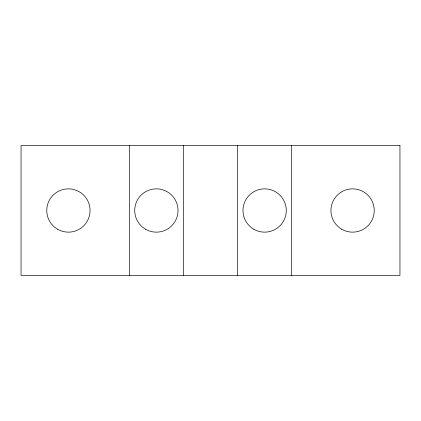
<?xml version="1.0" encoding="UTF-8"?>
<svg xmlns="http://www.w3.org/2000/svg" width="421" height="421" viewBox="0 0 421 421"><rect width="100%" height="100%" fill="white"/><g stroke="black" fill="none" stroke-linecap="round" stroke-linejoin="round"><path stroke-width="0.63" d="M291.695 145.545L291.695 275.455M237.565 145.545L237.565 275.455M183.435 145.545L183.435 275.455M129.305 145.545L129.305 275.455M399.95 145.545L21.05 145.545L21.05 275.455L399.95 275.455L399.95 145.545M341.763 229.25A21.65 21.65 0 0 0 374.237 210.5A21.65 21.65 0 0 0 341.763 191.75A21.65 21.65 0 0 0 341.763 229.25M145.545 229.25A21.65 21.65 0 0 0 178.025 210.5A21.65 21.65 0 0 0 145.545 191.75A21.65 21.65 0 0 0 145.545 229.25M253.805 229.25A21.65 21.65 0 0 0 286.28 210.5A21.65 21.65 0 0 0 253.805 191.75A21.65 21.65 0 0 0 253.805 229.25M57.588 229.25A21.65 21.65 0 0 0 90.062 210.5A21.65 21.65 0 0 0 57.588 191.75A21.65 21.65 0 0 0 57.588 229.25"/></g></svg>
